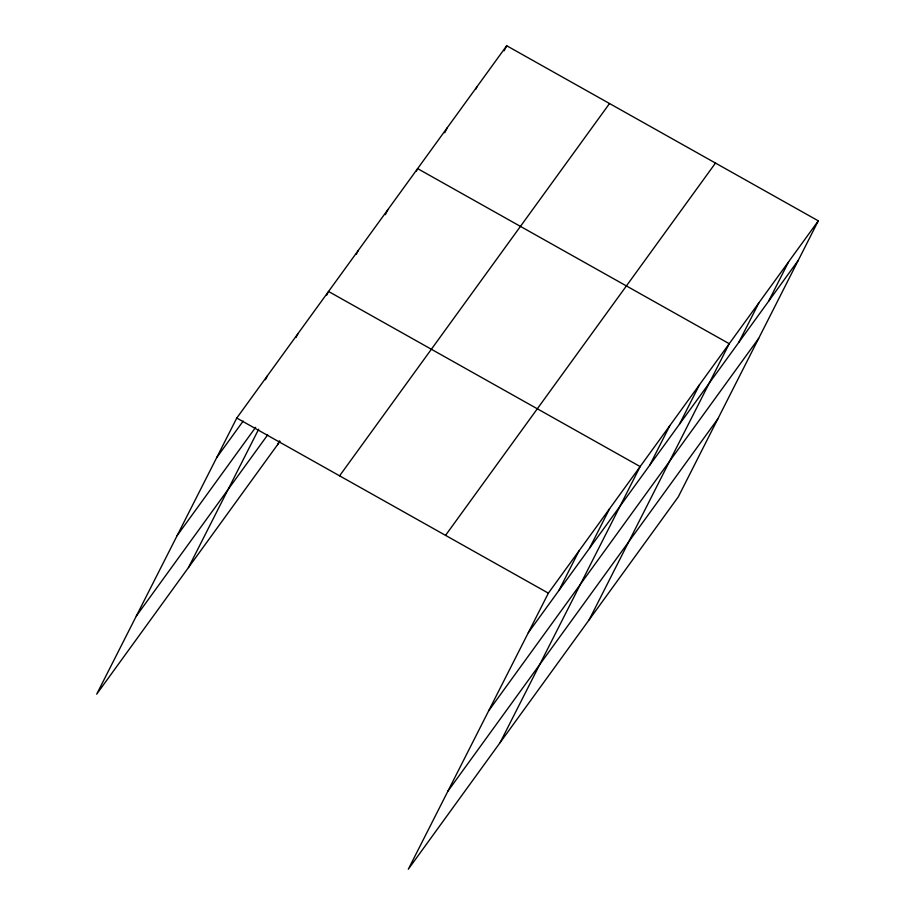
<?xml version="1.0" encoding="UTF-8"?>
<svg xmlns="http://www.w3.org/2000/svg" width="915" height="915" viewBox="0 0 915 915"><rect width="100%" height="100%" fill="white"/><g stroke="black" fill="none" stroke-linecap="round" stroke-linejoin="round"><path stroke-width="1.37" d="M818.307 220.847L548.371 593.149L408.296 869.25L678.232 496.948L818.307 220.847L506.704 45.75L236.768 418.052L96.693 694.153L280.024 441.293M265.419 379.691L267.352 375.859M296.014 337.498L297.947 333.666M188.467 567.575L258.682 429.181M326.598 295.293L328.542 291.473L640.145 466.57L500.082 742.671M356.301 254.347L358.234 250.516M385.341 214.67L387.926 209.569M277.554 444.713L279.464 440.938M416.325 171.162L417.617 168.612L729.232 343.708L589.157 619.81M444.724 132.755L447.321 127.654M475.72 89.258L477.012 86.708M504.119 50.851L506.704 45.75M558.916 590.472L578.966 550.956M589.512 548.279L609.562 508.763M649.787 465.14L669.849 425.612M679.49 424.183L699.54 384.655M738.874 342.279L758.924 302.751M768.566 301.321L788.616 261.793M216.718 457.58L243.173 421.083M177.11 535.652L255.651 427.316M136.301 616.092L267.672 434.9M339.591 475.834L609.527 103.532M445.536 535.366L715.484 163.064M528.321 632.677L798.257 260.363M488.713 710.738L758.649 338.436M447.904 791.178L717.84 418.876M236.768 418.052L548.371 593.149"/></g></svg>
